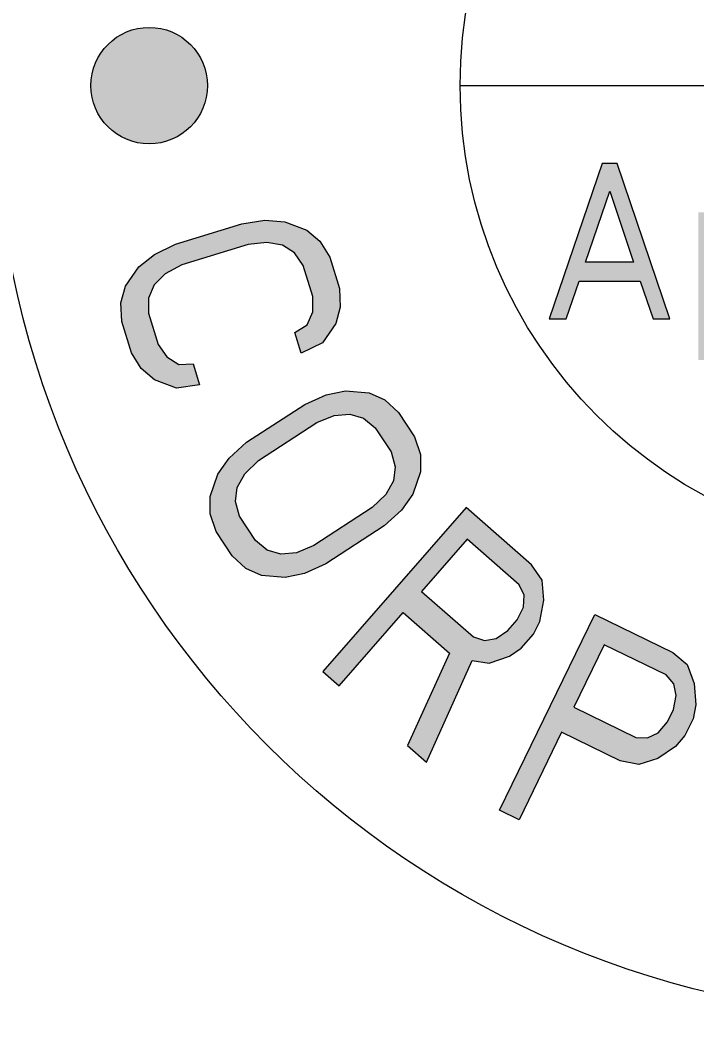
# Model space of a CAD drawing. Header units: millimetres. Extents: x 0 to 1600, y 0 to 1108.
# Drawn here: x 960.4 to 1000.4, y 395.5 to 454.5 of the extents above; entities that cross this region are included whole.
import ezdxf

# ---------------------------------------------------------------- set-up
doc = ezdxf.new("R2010")
doc.units = ezdxf.units.MM
doc.header["$LTSCALE"] = 88
doc.layers.get('0').update_dxf_attribs({"linetype": 'CONTINUOUS'})
doc.layers.add('5_ALL_CURVES', color=7, linetype='CONTINUOUS')

msp = doc.modelspace()

# ---------------------------------------------------------------- hatches: boundary and pattern name
h = msp.add_hatch(color=5)
h.paths.add_polyline_path([(976.034, 421.56), (974.65, 421.681), (973.724, 422.099), (972.91, 422.847), (971.974, 424.282), (971.618, 425.329), (971.608, 426.345), (972.056, 427.66), (972.738, 428.617), (973.766, 429.543), (977.201, 431.784), (978.464, 432.351), (979.614, 432.59), (980.998, 432.47), (981.924, 432.051), (982.738, 431.304), (983.674, 429.868), (984.031, 428.822), (984.041, 427.805), (983.593, 426.49), (982.91, 425.534), (981.882, 424.608), (978.447, 422.367), (977.185, 421.799)])
h.paths.add_polyline_path([(969.619, 432.743), (968.32, 433.238), (967.544, 433.895), (966.966, 434.837), (966.396, 436.678), (966.34, 437.782), (966.609, 438.762), (967.4, 439.905), (968.318, 440.637), (969.561, 441.247), (973.479, 442.46), (974.848, 442.66), (976.02, 442.575), (977.318, 442.08), (978.094, 441.424), (978.672, 440.481), (979.243, 438.64), (979.298, 437.536), (979.03, 436.556), (978.238, 435.414), (976.996, 434.804), (976.615, 436.032), (977.336, 436.479), (977.668, 437.255), (977.675, 438.154), (977.105, 439.996), (976.59, 440.733), (975.878, 441.185), (974.967, 441.352), (973.859, 441.233), (969.941, 440.019), (968.96, 439.491), (968.303, 438.839), (967.971, 438.063), (967.963, 437.164), (968.533, 435.322), (969.048, 434.585), (969.761, 434.133), (970.608, 434.171), (970.988, 432.943)])
h.paths.add_polyline_path([(975.79, 422.936), (974.981, 423.175), (974.284, 423.743), (973.348, 425.179), (973.109, 426.046), (973.216, 426.883), (973.669, 427.69), (974.468, 428.467), (977.904, 430.708), (978.937, 431.126), (979.858, 431.215), (980.667, 430.976), (981.364, 430.407), (982.3, 428.972), (982.539, 428.105), (982.432, 427.268), (981.979, 426.461), (981.18, 425.684), (977.745, 423.443), (976.711, 423.025)])
edge = h.paths.add_edge_path()
edge.add_arc((968.013, 450.614), 3.442, 0, 360)
h = msp.add_hatch(color=5)
edge = h.paths.add_edge_path()
edge.add_line((1001.262, 434.414), (1001.262, 438.28))
edge.add_spline(control_points=[(1001.262, 438.28), (1001.461, 437.758), (1001.645, 437.391), (1001.809, 437.18)], knot_values=[0, 0, 0, 0, 1, 1, 1, 1], degree=3, periodic=0)
edge.add_spline(control_points=[(1001.809, 437.18), (1002.071, 436.844), (1002.4, 436.682), (1002.798, 436.682)], knot_values=[0, 0, 0, 0, 1, 1, 1, 1], degree=3, periodic=0)
edge.add_spline(control_points=[(1002.798, 436.682), (1003.364, 436.682), (1003.82, 436.981), (1004.16, 437.589)], knot_values=[0, 0, 0, 0, 1, 1, 1, 1], degree=3, periodic=0)
edge.add_spline(control_points=[(1004.16, 437.589), (1004.498, 438.193), (1004.672, 439.001), (1004.672, 440.014)], knot_values=[0, 0, 0, 0, 1, 1, 1, 1], degree=3, periodic=0)
edge.add_spline(control_points=[(1004.672, 440.014), (1004.672, 440.99), (1004.508, 441.773), (1004.177, 442.368)], knot_values=[0, 0, 0, 0, 1, 1, 1, 1], degree=3, periodic=0)
edge.add_spline(control_points=[(1004.177, 442.368), (1003.849, 442.96), (1003.418, 443.258), (1002.88, 443.258)], knot_values=[0, 0, 0, 0, 1, 1, 1, 1], degree=3, periodic=0)
edge.add_spline(control_points=[(1002.88, 443.258), (1002.434, 443.258), (1002.076, 443.084), (1001.798, 442.739)], knot_values=[0, 0, 0, 0, 1, 1, 1, 1], degree=3, periodic=0)
edge.add_spline(control_points=[(1001.798, 442.739), (1001.616, 442.512), (1001.436, 442.152), (1001.262, 441.655)], knot_values=[0, 0, 0, 0, 1, 1, 1, 1], degree=3, periodic=0)
edge.add_line((1001.262, 441.655), (1001.262, 443.134))
edge.add_line((1001.262, 443.134), (1000.438, 443.134))
edge.add_line((1000.438, 443.134), (1000.438, 434.414))
edge.add_line((1000.438, 434.414), (1001.262, 434.414))
edge = h.paths.add_edge_path()
edge.add_line((1007.158, 434.414), (1007.158, 438.28))
edge.add_spline(control_points=[(1007.158, 438.28), (1007.356, 437.758), (1007.54, 437.391), (1007.705, 437.18)], knot_values=[0, 0, 0, 0, 1, 1, 1, 1], degree=3, periodic=0)
edge.add_spline(control_points=[(1007.705, 437.18), (1007.967, 436.844), (1008.296, 436.682), (1008.693, 436.682)], knot_values=[0, 0, 0, 0, 1, 1, 1, 1], degree=3, periodic=0)
edge.add_spline(control_points=[(1008.693, 436.682), (1009.26, 436.682), (1009.716, 436.981), (1010.056, 437.589)], knot_values=[0, 0, 0, 0, 1, 1, 1, 1], degree=3, periodic=0)
edge.add_spline(control_points=[(1010.056, 437.589), (1010.394, 438.193), (1010.568, 439.001), (1010.568, 440.014)], knot_values=[0, 0, 0, 0, 1, 1, 1, 1], degree=3, periodic=0)
edge.add_spline(control_points=[(1010.568, 440.014), (1010.568, 440.99), (1010.403, 441.773), (1010.073, 442.368)], knot_values=[0, 0, 0, 0, 1, 1, 1, 1], degree=3, periodic=0)
edge.add_spline(control_points=[(1010.073, 442.368), (1009.745, 442.96), (1009.313, 443.258), (1008.776, 443.258)], knot_values=[0, 0, 0, 0, 1, 1, 1, 1], degree=3, periodic=0)
edge.add_spline(control_points=[(1008.776, 443.258), (1008.33, 443.258), (1007.972, 443.084), (1007.693, 442.739)], knot_values=[0, 0, 0, 0, 1, 1, 1, 1], degree=3, periodic=0)
edge.add_spline(control_points=[(1007.693, 442.739), (1007.511, 442.512), (1007.332, 442.152), (1007.158, 441.655)], knot_values=[0, 0, 0, 0, 1, 1, 1, 1], degree=3, periodic=0)
edge.add_line((1007.158, 441.655), (1007.158, 443.134))
edge.add_line((1007.158, 443.134), (1006.334, 443.134))
edge.add_line((1006.334, 443.134), (1006.334, 434.414))
edge.add_line((1006.334, 434.414), (1007.158, 434.414))
h.paths.add_polyline_path([(992.639, 436.844), (993.404, 439.057), (997.013, 439.057), (997.779, 436.844), (998.772, 436.844), (995.647, 446.024), (994.77, 446.024), (991.636, 436.844)])
edge = h.paths.add_edge_path()
edge.add_line((1012.932, 436.844), (1012.932, 440.573))
edge.add_spline(control_points=[(1012.932, 440.573), (1012.932, 441.046), (1013.044, 441.437), (1013.271, 441.742)], knot_values=[0, 0, 0, 0, 1, 1, 1, 1], degree=3, periodic=0)
edge.add_spline(control_points=[(1013.271, 441.742), (1013.499, 442.046), (1013.795, 442.202), (1014.153, 442.202)], knot_values=[0, 0, 0, 0, 1, 1, 1, 1], degree=3, periodic=0)
edge.add_spline(control_points=[(1014.153, 442.202), (1014.255, 442.202), (1014.395, 442.183), (1014.579, 442.152)], knot_values=[0, 0, 0, 0, 1, 1, 1, 1], degree=3, periodic=0)
edge.add_line((1014.579, 442.152), (1014.579, 443.258))
edge.add_spline(control_points=[(1014.579, 443.258), (1014.405, 443.271), (1014.294, 443.283), (1014.235, 443.283)], knot_values=[0, 0, 0, 0, 1, 1, 1, 1], degree=3, periodic=0)
edge.add_spline(control_points=[(1014.235, 443.283), (1013.916, 443.283), (1013.64, 443.128), (1013.408, 442.815)], knot_values=[0, 0, 0, 0, 1, 1, 1, 1], degree=3, periodic=0)
edge.add_spline(control_points=[(1013.408, 442.815), (1013.271, 442.63), (1013.112, 442.332), (1012.932, 441.909)], knot_values=[0, 0, 0, 0, 1, 1, 1, 1], degree=3, periodic=0)
edge.add_line((1012.932, 441.909), (1012.932, 443.134))
edge.add_line((1012.932, 443.134), (1012.099, 443.134))
edge.add_line((1012.099, 443.134), (1012.099, 436.844))
edge.add_line((1012.099, 436.844), (1012.932, 436.844))
h.paths.add_polyline_path([(993.782, 440.194), (995.211, 444.377), (996.626, 440.194)])
edge = h.paths.add_edge_path()
edge.add_spline(control_points=[(1009.239, 437.959), (1009.047, 437.708), (1008.805, 437.584), (1008.524, 437.584)], knot_values=[0, 0, 0, 0, 1, 1, 1, 1], degree=3, periodic=0)
edge.add_spline(control_points=[(1008.524, 437.584), (1008.107, 437.584), (1007.773, 437.795), (1007.527, 438.219)], knot_values=[0, 0, 0, 0, 1, 1, 1, 1], degree=3, periodic=0)
edge.add_spline(control_points=[(1007.527, 438.219), (1007.279, 438.646), (1007.158, 439.218), (1007.158, 439.945)], knot_values=[0, 0, 0, 0, 1, 1, 1, 1], degree=3, periodic=0)
edge.add_spline(control_points=[(1007.158, 439.945), (1007.158, 440.698), (1007.279, 441.282), (1007.521, 441.711)], knot_values=[0, 0, 0, 0, 1, 1, 1, 1], degree=3, periodic=0)
edge.add_spline(control_points=[(1007.521, 441.711), (1007.763, 442.139), (1008.098, 442.357), (1008.524, 442.357)], knot_values=[0, 0, 0, 0, 1, 1, 1, 1], degree=3, periodic=0)
edge.add_spline(control_points=[(1008.524, 442.357), (1009.299, 442.357), (1009.687, 441.599), (1009.687, 440.088)], knot_values=[0, 0, 0, 0, 1, 1, 1, 1], degree=3, periodic=0)
edge.add_spline(control_points=[(1009.687, 440.088), (1009.687, 439.057), (1009.536, 438.348), (1009.239, 437.959)], knot_values=[0, 0, 0, 0, 1, 1, 1, 1], degree=3, periodic=0)
edge = h.paths.add_edge_path()
edge.add_spline(control_points=[(1003.343, 437.959), (1003.151, 437.708), (1002.909, 437.584), (1002.628, 437.584)], knot_values=[0, 0, 0, 0, 1, 1, 1, 1], degree=3, periodic=0)
edge.add_spline(control_points=[(1002.628, 437.584), (1002.211, 437.584), (1001.877, 437.795), (1001.631, 438.219)], knot_values=[0, 0, 0, 0, 1, 1, 1, 1], degree=3, periodic=0)
edge.add_spline(control_points=[(1001.631, 438.219), (1001.383, 438.646), (1001.262, 439.218), (1001.262, 439.945)], knot_values=[0, 0, 0, 0, 1, 1, 1, 1], degree=3, periodic=0)
edge.add_spline(control_points=[(1001.262, 439.945), (1001.262, 440.698), (1001.383, 441.282), (1001.625, 441.711)], knot_values=[0, 0, 0, 0, 1, 1, 1, 1], degree=3, periodic=0)
edge.add_spline(control_points=[(1001.625, 441.711), (1001.867, 442.139), (1002.202, 442.357), (1002.628, 442.357)], knot_values=[0, 0, 0, 0, 1, 1, 1, 1], degree=3, periodic=0)
edge.add_spline(control_points=[(1002.628, 442.357), (1003.403, 442.357), (1003.791, 441.599), (1003.791, 440.088)], knot_values=[0, 0, 0, 0, 1, 1, 1, 1], degree=3, periodic=0)
edge.add_spline(control_points=[(1003.791, 440.088), (1003.791, 439.057), (1003.641, 438.348), (1003.343, 437.959)], knot_values=[0, 0, 0, 0, 1, 1, 1, 1], degree=3, periodic=0)
h = msp.add_hatch(color=5)
h.paths.add_polyline_path([(988.503, 417.959), (989.204, 418.436), (989.744, 419.053), (990.123, 419.812), (990.16, 420.506), (989.856, 421.134), (986.792, 423.813), (984.092, 420.724), (987.157, 418.046), (987.821, 417.829)])
h.paths.add_polyline_path([(997.447, 412.079), (998.071, 412.384), (998.623, 413.028), (998.981, 413.766), (999.147, 414.597), (999.001, 415.276), (998.543, 415.803), (994.882, 417.582), (993.089, 413.893), (996.75, 412.114)])
h.paths.add_polyline_path([(988.087, 416.507), (989.291, 416.907), (989.992, 417.384), (990.712, 418.208), (991.09, 418.966), (991.326, 420.213), (991.221, 421.394), (990.594, 422.305), (986.724, 425.688), (978.266, 416.011), (979.234, 415.165), (983.013, 419.489), (985.755, 417.093), (983.266, 411.641), (984.395, 410.654), (987.082, 416.659)])
h.paths.add_polyline_path([(995.84, 410.732), (992.372, 412.417), (989.862, 407.252), (988.706, 407.814), (994.324, 419.373), (998.948, 417.126), (999.791, 416.412), (1000.203, 415.3), (1000.303, 414.035), (1000.137, 413.204), (999.659, 412.22), (999.108, 411.576), (998.052, 410.873), (996.923, 410.51)])

# ---------------------------------------------------------------- linework, layer by layer
at = {"color": 5}
for p, q in [((994.77, 446.024), (991.636, 436.844)), ((995.647, 446.024), (994.77, 446.024)), ((998.772, 436.844), (995.647, 446.024)), ((993.782, 440.194), (995.211, 444.377)), ((995.211, 444.377), (996.626, 440.194)), ((969.561, 441.247), (973.479, 442.46)), ((973.479, 442.46), (974.848, 442.66)), ((974.848, 442.66), (976.02, 442.575)), ((976.02, 442.575), (977.318, 442.08)), ((977.318, 442.08), (978.094, 441.424)), ((968.318, 440.637), (969.561, 441.247)), ((973.859, 441.233), (969.941, 440.019)), ((974.967, 441.352), (973.859, 441.233)), ((975.878, 441.185), (974.967, 441.352)), ((976.59, 440.733), (975.878, 441.185)), ((978.094, 441.424), (978.672, 440.481)), ((967.4, 439.905), (968.318, 440.637)), ((977.105, 439.996), (976.59, 440.733)), ((978.672, 440.481), (979.243, 438.64)), ((966.609, 438.762), (967.4, 439.905)), ((969.941, 440.019), (968.96, 439.491)), ((977.675, 438.154), (977.105, 439.996)), ((996.626, 440.194), (993.782, 440.194)), ((968.96, 439.491), (968.303, 438.839)), ((966.34, 437.782), (966.609, 438.762)), ((968.303, 438.839), (967.971, 438.063)), ((992.639, 436.844), (993.404, 439.057)), ((993.404, 439.057), (997.013, 439.057)), ((997.013, 439.057), (997.779, 436.844)), ((977.668, 437.255), (977.675, 438.154)), ((979.243, 438.64), (979.298, 437.536)), ((966.396, 436.678), (966.34, 437.782)), ((967.971, 438.063), (967.963, 437.164)), ((979.298, 437.536), (979.03, 436.556)), ((967.963, 437.164), (968.533, 435.322)), ((977.336, 436.479), (977.668, 437.255)), ((966.966, 434.837), (966.396, 436.678)), ((976.615, 436.032), (977.336, 436.479)), ((979.03, 436.556), (978.238, 435.414)), ((991.636, 436.844), (992.639, 436.844)), ((997.779, 436.844), (998.772, 436.844)), ((976.996, 434.804), (976.615, 436.032)), ((968.533, 435.322), (969.048, 434.585)), ((978.238, 435.414), (976.996, 434.804)), ((967.544, 433.895), (966.966, 434.837)), ((969.048, 434.585), (969.761, 434.133)), ((969.761, 434.133), (970.608, 434.171)), ((970.608, 434.171), (970.988, 432.943)), ((968.32, 433.238), (967.544, 433.895)), ((969.619, 432.743), (968.32, 433.238)), ((970.988, 432.943), (969.619, 432.743)), ((977.201, 431.784), (978.464, 432.351)), ((978.464, 432.351), (979.614, 432.59)), ((979.614, 432.59), (980.998, 432.47)), ((980.998, 432.47), (981.924, 432.051)), ((973.766, 429.543), (977.201, 431.784)), ((981.924, 432.051), (982.738, 431.304)), ((977.904, 430.708), (978.937, 431.126)), ((978.937, 431.126), (979.858, 431.215)), ((979.858, 431.215), (980.667, 430.976)), ((982.738, 431.304), (983.674, 429.868)), ((974.468, 428.467), (977.904, 430.708)), ((980.667, 430.976), (981.364, 430.407)), ((981.364, 430.407), (982.3, 428.972)), ((983.674, 429.868), (984.031, 428.822)), ((972.738, 428.617), (973.766, 429.543)), ((982.3, 428.972), (982.539, 428.105)), ((984.031, 428.822), (984.041, 427.805)), ((972.056, 427.66), (972.738, 428.617)), ((973.669, 427.69), (974.468, 428.467)), ((982.539, 428.105), (982.432, 427.268)), ((971.608, 426.345), (972.056, 427.66)), ((973.216, 426.883), (973.669, 427.69)), ((984.041, 427.805), (983.593, 426.49)), ((973.109, 426.046), (973.216, 426.883)), ((982.432, 427.268), (981.979, 426.461)), ((971.618, 425.329), (971.608, 426.345)), ((981.979, 426.461), (981.18, 425.684)), ((983.593, 426.49), (982.91, 425.534)), ((973.348, 425.179), (973.109, 426.046)), ((971.974, 424.282), (971.618, 425.329)), ((974.284, 423.743), (973.348, 425.179)), ((981.18, 425.684), (977.745, 423.443)), ((986.724, 425.688), (978.266, 416.011)), ((982.91, 425.534), (981.882, 424.608)), ((990.594, 422.305), (986.724, 425.688)), ((981.882, 424.608), (978.447, 422.367)), ((972.91, 422.847), (971.974, 424.282)), ((974.981, 423.175), (974.284, 423.743)), ((977.745, 423.443), (976.711, 423.025)), ((986.792, 423.813), (984.092, 420.724)), ((989.856, 421.134), (986.792, 423.813)), ((973.724, 422.099), (972.91, 422.847)), ((975.79, 422.936), (974.981, 423.175)), ((976.711, 423.025), (975.79, 422.936)), ((978.447, 422.367), (977.185, 421.799)), ((991.221, 421.394), (990.594, 422.305)), ((974.65, 421.681), (973.724, 422.099)), ((976.034, 421.56), (974.65, 421.681)), ((977.185, 421.799), (976.034, 421.56)), ((990.16, 420.506), (989.856, 421.134)), ((991.326, 420.213), (991.221, 421.394)), ((984.092, 420.724), (987.157, 418.046)), ((990.123, 419.812), (990.16, 420.506)), ((989.744, 419.053), (990.123, 419.812)), ((991.09, 418.966), (991.326, 420.213)), ((979.234, 415.165), (983.013, 419.489)), ((983.013, 419.489), (985.755, 417.093)), ((988.706, 407.814), (994.324, 419.373)), ((994.324, 419.373), (998.948, 417.126)), ((989.204, 418.436), (989.744, 419.053)), ((990.712, 418.208), (991.09, 418.966)), ((987.157, 418.046), (987.821, 417.829)), ((988.503, 417.959), (989.204, 418.436)), ((989.992, 417.384), (990.712, 418.208)), ((987.821, 417.829), (988.503, 417.959)), ((994.882, 417.582), (993.089, 413.893)), ((998.543, 415.803), (994.882, 417.582)), ((985.755, 417.093), (983.266, 411.641)), ((988.087, 416.507), (989.291, 416.907)), ((989.291, 416.907), (989.992, 417.384)), ((998.948, 417.126), (999.791, 416.412)), ((984.395, 410.654), (987.082, 416.659)), ((987.082, 416.659), (988.087, 416.507)), ((999.791, 416.412), (1000.203, 415.3)), ((978.266, 416.011), (979.234, 415.165)), ((999.001, 415.276), (998.543, 415.803)), ((999.147, 414.597), (999.001, 415.276)), ((1000.203, 415.3), (1000.303, 414.035)), ((998.981, 413.766), (999.147, 414.597)), ((1000.303, 414.035), (1000.137, 413.204)), ((993.089, 413.893), (996.75, 412.114)), ((998.623, 413.028), (998.981, 413.766)), ((998.071, 412.384), (998.623, 413.028)), ((1000.137, 413.204), (999.659, 412.22)), ((992.372, 412.417), (989.862, 407.252)), ((995.84, 410.732), (992.372, 412.417)), ((997.447, 412.079), (998.071, 412.384)), ((999.659, 412.22), (999.108, 411.576)), ((983.266, 411.641), (984.395, 410.654)), ((996.75, 412.114), (997.447, 412.079)), ((999.108, 411.576), (998.052, 410.873)), ((996.923, 410.51), (995.84, 410.732)), ((998.052, 410.873), (996.923, 410.51)), ((989.862, 407.252), (988.706, 407.814))]:
    msp.add_line(p, q, dxfattribs=at)
msp.add_circle((968.013, 450.614), 3.442, dxfattribs=at)
at = {"layer": '5_ALL_CURVES', "color": 5}
for p, q in [((986.373, 450.614), (1041.453, 450.614)), ((994.77, 446.024), (991.636, 436.844)), ((995.647, 446.024), (994.77, 446.024)), ((998.772, 436.844), (995.647, 446.024)), ((993.782, 440.194), (995.211, 444.377)), ((995.211, 444.377), (996.626, 440.194)), ((969.561, 441.247), (973.479, 442.46)), ((973.479, 442.46), (974.848, 442.66)), ((974.848, 442.66), (976.02, 442.575)), ((976.02, 442.575), (977.318, 442.08)), ((977.318, 442.08), (978.094, 441.424)), ((968.318, 440.637), (969.561, 441.247)), ((973.859, 441.233), (969.941, 440.019)), ((974.967, 441.352), (973.859, 441.233)), ((975.878, 441.185), (974.967, 441.352)), ((976.59, 440.733), (975.878, 441.185)), ((978.094, 441.424), (978.672, 440.481)), ((967.4, 439.905), (968.318, 440.637)), ((977.105, 439.996), (976.59, 440.733)), ((978.672, 440.481), (979.243, 438.64)), ((966.609, 438.762), (967.4, 439.905)), ((969.941, 440.019), (968.96, 439.491)), ((977.675, 438.154), (977.105, 439.996)), ((996.626, 440.194), (993.782, 440.194)), ((968.96, 439.491), (968.303, 438.839)), ((966.34, 437.782), (966.609, 438.762)), ((968.303, 438.839), (967.971, 438.063)), ((992.639, 436.844), (993.404, 439.057)), ((993.404, 439.057), (997.013, 439.057)), ((997.013, 439.057), (997.779, 436.844)), ((977.668, 437.255), (977.675, 438.154)), ((979.243, 438.64), (979.298, 437.536)), ((966.396, 436.678), (966.34, 437.782)), ((967.971, 438.063), (967.963, 437.164)), ((979.298, 437.536), (979.03, 436.556)), ((967.963, 437.164), (968.533, 435.322)), ((977.336, 436.479), (977.668, 437.255)), ((966.966, 434.837), (966.396, 436.678)), ((976.615, 436.032), (977.336, 436.479)), ((979.03, 436.556), (978.238, 435.414)), ((991.636, 436.844), (992.639, 436.844)), ((997.779, 436.844), (998.772, 436.844)), ((976.996, 434.804), (976.615, 436.032)), ((968.533, 435.322), (969.048, 434.585)), ((978.238, 435.414), (976.996, 434.804)), ((967.544, 433.895), (966.966, 434.837)), ((969.048, 434.585), (969.761, 434.133)), ((969.761, 434.133), (970.608, 434.171)), ((970.608, 434.171), (970.988, 432.943)), ((968.32, 433.238), (967.544, 433.895)), ((969.619, 432.743), (968.32, 433.238)), ((970.988, 432.943), (969.619, 432.743)), ((977.201, 431.784), (978.464, 432.351)), ((978.464, 432.351), (979.614, 432.59)), ((979.614, 432.59), (980.998, 432.47)), ((980.998, 432.47), (981.924, 432.051)), ((973.766, 429.543), (977.201, 431.784)), ((981.924, 432.051), (982.738, 431.304)), ((977.904, 430.708), (978.937, 431.126)), ((978.937, 431.126), (979.858, 431.215)), ((979.858, 431.215), (980.667, 430.976)), ((982.738, 431.304), (983.674, 429.868)), ((974.468, 428.467), (977.904, 430.708)), ((980.667, 430.976), (981.364, 430.407)), ((981.364, 430.407), (982.3, 428.972)), ((983.674, 429.868), (984.031, 428.822)), ((972.738, 428.617), (973.766, 429.543)), ((982.3, 428.972), (982.539, 428.105)), ((984.031, 428.822), (984.041, 427.805)), ((972.056, 427.66), (972.738, 428.617)), ((973.669, 427.69), (974.468, 428.467)), ((982.539, 428.105), (982.432, 427.268)), ((971.608, 426.345), (972.056, 427.66)), ((973.216, 426.883), (973.669, 427.69)), ((984.041, 427.805), (983.593, 426.49)), ((973.109, 426.046), (973.216, 426.883)), ((982.432, 427.268), (981.979, 426.461)), ((971.618, 425.329), (971.608, 426.345)), ((981.979, 426.461), (981.18, 425.684)), ((983.593, 426.49), (982.91, 425.534)), ((973.348, 425.179), (973.109, 426.046)), ((971.974, 424.282), (971.618, 425.329)), ((974.284, 423.743), (973.348, 425.179)), ((981.18, 425.684), (977.745, 423.443)), ((986.724, 425.688), (978.266, 416.011)), ((982.91, 425.534), (981.882, 424.608)), ((990.594, 422.305), (986.724, 425.688)), ((981.882, 424.608), (978.447, 422.367)), ((972.91, 422.847), (971.974, 424.282)), ((974.981, 423.175), (974.284, 423.743)), ((977.745, 423.443), (976.711, 423.025)), ((986.792, 423.813), (984.092, 420.724)), ((989.856, 421.134), (986.792, 423.813)), ((973.724, 422.099), (972.91, 422.847)), ((975.79, 422.936), (974.981, 423.175)), ((976.711, 423.025), (975.79, 422.936)), ((978.447, 422.367), (977.185, 421.799)), ((991.221, 421.394), (990.594, 422.305)), ((974.65, 421.681), (973.724, 422.099)), ((976.034, 421.56), (974.65, 421.681)), ((977.185, 421.799), (976.034, 421.56)), ((990.16, 420.506), (989.856, 421.134)), ((991.326, 420.213), (991.221, 421.394)), ((984.092, 420.724), (987.157, 418.046)), ((990.123, 419.812), (990.16, 420.506)), ((989.744, 419.053), (990.123, 419.812)), ((991.09, 418.966), (991.326, 420.213)), ((979.234, 415.165), (983.013, 419.489)), ((983.013, 419.489), (985.755, 417.093)), ((988.706, 407.814), (994.324, 419.373)), ((994.324, 419.373), (998.948, 417.126)), ((989.204, 418.436), (989.744, 419.053)), ((990.712, 418.208), (991.09, 418.966)), ((987.157, 418.046), (987.821, 417.829)), ((988.503, 417.959), (989.204, 418.436)), ((989.992, 417.384), (990.712, 418.208)), ((987.821, 417.829), (988.503, 417.959)), ((994.882, 417.582), (993.089, 413.893)), ((998.543, 415.803), (994.882, 417.582)), ((985.755, 417.093), (983.266, 411.641)), ((988.087, 416.507), (989.291, 416.907)), ((989.291, 416.907), (989.992, 417.384)), ((998.948, 417.126), (999.791, 416.412)), ((984.395, 410.654), (987.082, 416.659)), ((987.082, 416.659), (988.087, 416.507)), ((999.791, 416.412), (1000.203, 415.3)), ((978.266, 416.011), (979.234, 415.165)), ((999.001, 415.276), (998.543, 415.803)), ((999.147, 414.597), (999.001, 415.276)), ((1000.203, 415.3), (1000.303, 414.035)), ((998.981, 413.766), (999.147, 414.597)), ((1000.303, 414.035), (1000.137, 413.204)), ((993.089, 413.893), (996.75, 412.114)), ((998.623, 413.028), (998.981, 413.766)), ((998.071, 412.384), (998.623, 413.028)), ((1000.137, 413.204), (999.659, 412.22)), ((992.372, 412.417), (989.862, 407.252)), ((995.84, 410.732), (992.372, 412.417)), ((997.447, 412.079), (998.071, 412.384)), ((999.659, 412.22), (999.108, 411.576)), ((983.266, 411.641), (984.395, 410.654)), ((996.75, 412.114), (997.447, 412.079)), ((999.108, 411.576), (998.052, 410.873)), ((996.923, 410.51), (995.84, 410.732)), ((998.052, 410.873), (996.923, 410.51)), ((989.862, 407.252), (988.706, 407.814))]:
    msp.add_line(p, q, dxfattribs=at)
for centre, radius in [((1013.913, 450.614), 55.08), ((1013.913, 450.614), 27.54), ((968.013, 450.614), 3.442)]:
    msp.add_circle(centre, radius, dxfattribs=at)

doc.saveas('drawing.dxf')
